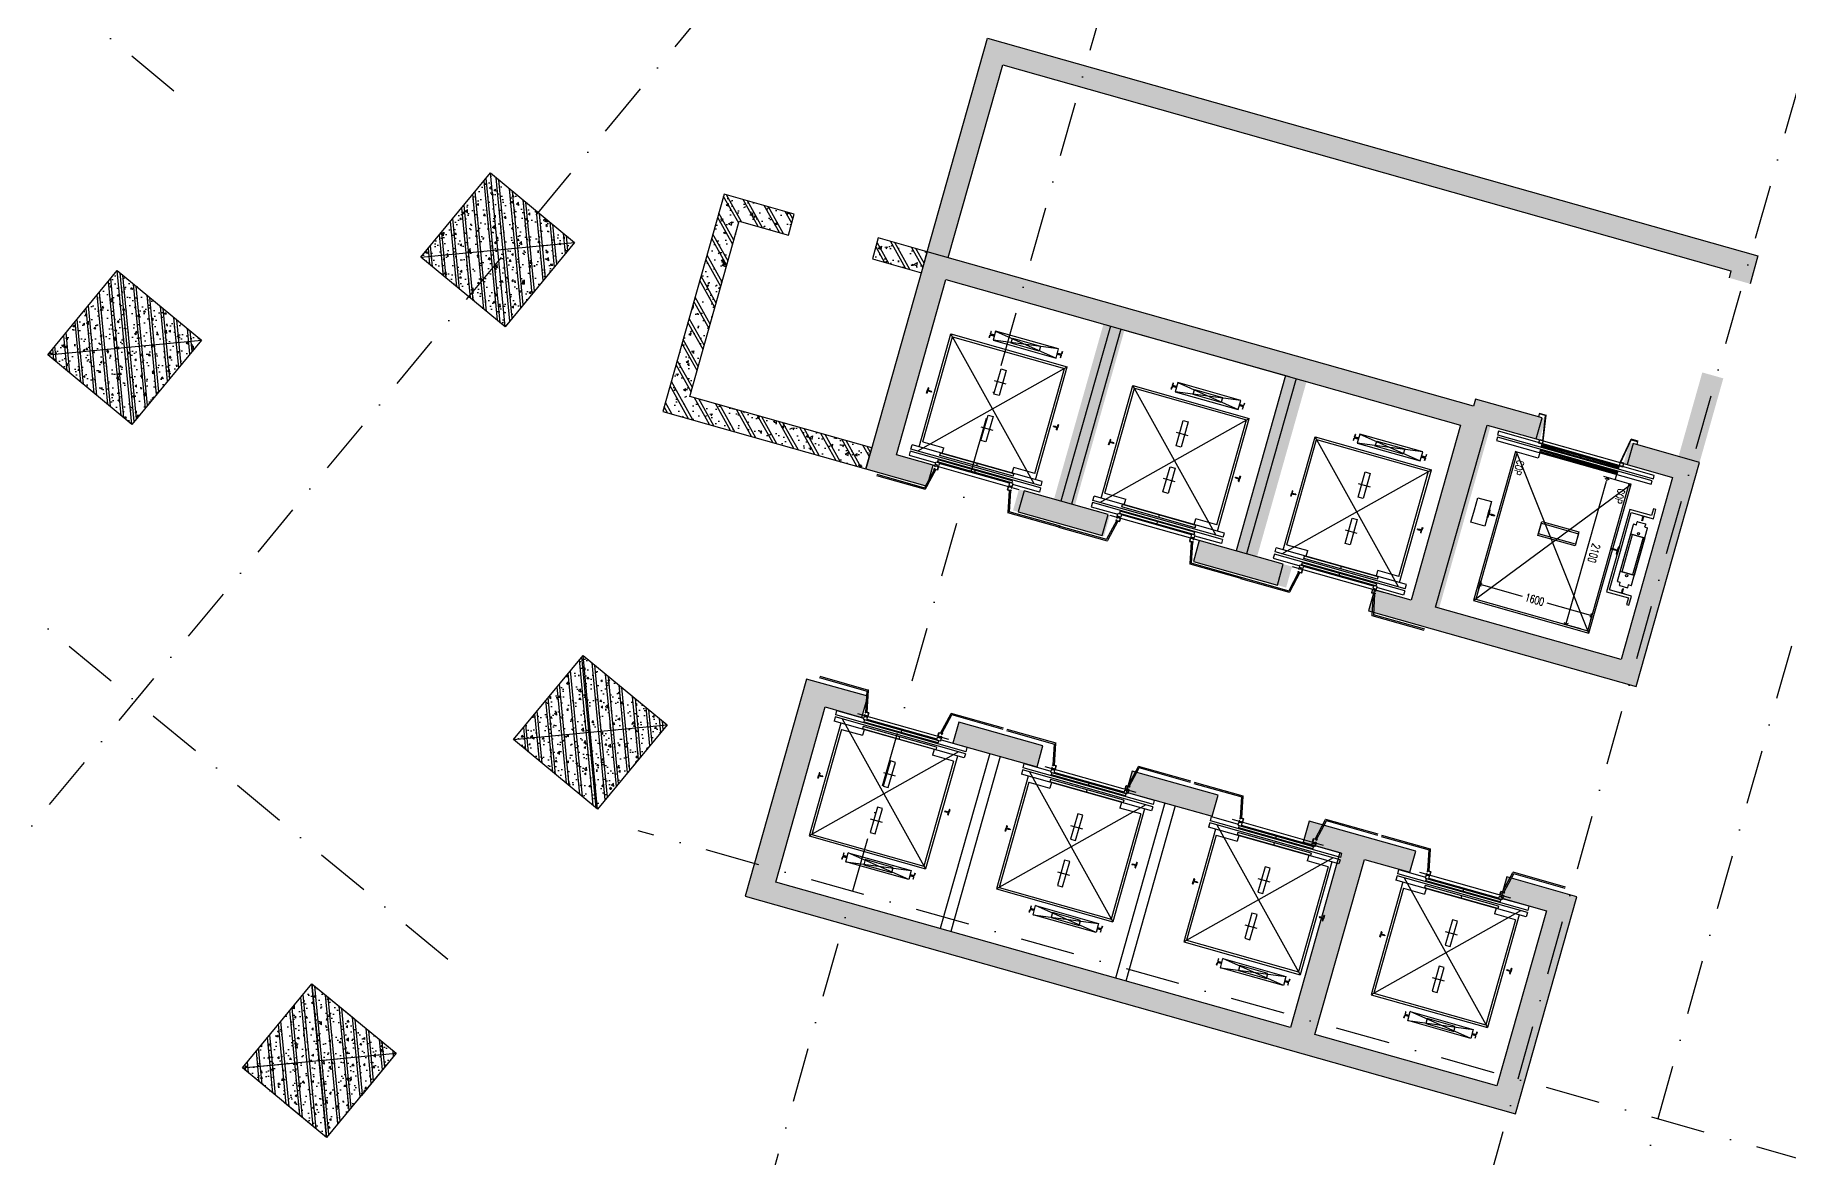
# Model space of a CAD drawing. Header units: millimetres. Extents: x -1307469 to 1307234, y -626931 to 1119422.
# Drawn here: x -69802 to -45700, y 91800 to 107224 of the extents above; entities that cross this region are included whole.
import ezdxf
from ezdxf.enums import TextEntityAlignment as Align

# ---------------------------------------------------------------- set-up
doc = ezdxf.new("R2010")
doc.units = ezdxf.units.MM
doc.header["$LTSCALE"] = 300
doc.header["$MEASUREMENT"] = 0
for name, pattern in [('ACAD_ISO02W100', [15, 12, -3]), ('CENTERX2', [4, 2.5, -0.5, 0.5, -0.5]), ('DASHDOT', [1, 0.5, -0.25, 0, -0.25]), ('HIDDEN', [0.375, 0.25, -0.125]), ('PHANTOMX2', [5, 2.5, -0.5, 0.5, -0.5, 0.5, -0.5])]:
    doc.linetypes.add(name, pattern=pattern)
for name, color, linetype in [('KC-Betong', 6, 'Continuous'), ('KT-Hatch', 251, 'Continuous'), ('KT-Kich thuoc', 9, 'Continuous'), ('KT-Luoi truc South Tower', 8, 'DASHDOT'), ('KT-Net cot vach', 6, 'Continuous'), ('KT-Net manh', 139, 'Continuous'), ('KT-Noi that', 36, 'Continuous'), ('KT-Thay', 7, 'Continuous'), ('ST_MBDV Cot vach 220805$0$AUDIT_I_220805193045-1', 50, 'Continuous')]:
    doc.layers.add(name, color=color, linetype=linetype)
doc.layers.add('KT-Chi gioi XD', color=7, linetype='HIDDEN', true_color=0x0066cc)
doc.styles.add('ROMANS', font='ROMANS.SHX')
doc.styles.add('xref.N.Cot vach tang N2$0$DIM', font='vnsimli.shx', dxfattribs={"width": 0.7})
doc.dimstyles.new('xref.N.Cot vach tang N2$0$CCU 1-100 A1', dxfattribs={"dimscale": 100, "dimtxt": 2.2, "dimasz": 1, "dimexe": 1, "dimexo": 0, "dimgap": 1, "dimtad": 1, "dimdec": 0, "dimdsep": 46, "dimtxsty": 'xref.N.Cot vach tang N2$0$DIM', "dimblk1": 'xref.N.Cot vach tang N2$0$_ARCHTICK', "dimblk2": 'xref.N.Cot vach tang N2$0$_ARCHTICK', "dimsah": 1, "dimcen": 0, "dimdle": 1, "dimclrd": 256, "dimclre": 256, "dimclrt": 31, "dimadec": 0, "dimazin": 0, "dimtfac": 1, "dimtdec": 0, "dimtix": 1, "dimtmove": 2, "dimatfit": 3, "dimldrblk": 'xref.N.Cot vach tang N2$0$_ARCHTICK', "dimfxl": 8, "dimtolj": 1, "dimarcsym": 0})
pattern_1 = [(50, (550, 1550), (286.904, -25.1), [30, -330]), (355, (550, 1550), (-55.5, 300.877), [24, -264]), (100.451, (573.9, 1547.9), (231.404, 275.776), [25.496, -280.457]), (46.184, (550, 1630), (426.896, -66.21), [45, -495]), (96.636, (585.57, 1624.5), (373.865, 389.65), [38.244, -420.685]), (351.184, (550, 1630), (373.865, 389.65), [36, -396]), (21, (590, 1610), (238.763, -161.048), [30, -330]), (326, (590, 1610), (97.326, 290.06), [24, -264]), (71.451, (609.9, 1596.58), (336.09, 129.012), [25.496, -280.457]), (37.5, (550, 1550), (4.864, 133.1575), [0, -260.8, 0, -268, 0, -265]), (7.5, (550, 1550), (105.228, 157.765), [0, -152.8, 0, -254.8, 0, -101]), (327.5, (460.8, 1550), (213.529, -9.022), [0, -100, 0, -312, 0, -414]), (317.5, (420.8, 1550), (233.274, 40.042), [0, -130, 0, -207.2, 0, -294]), (45, (550, 1550), (-120.208, 120.208), []), (45, (550, 1599), (-120.208, 120.208), [])]

# ---------------------------------------------------------------- blocks, each defined once
blk = doc.blocks.new('*U350')
h = blk.add_hatch()
h.set_pattern_fill('VATLIEU04', color=250, scale=40, style=0, pattern_type=2)
h.set_pattern_definition(pattern_1)
h.paths.add_polyline_path([(-475, -475), (1025, -475), (1025, 1025), (-475, 1025)])
at = {"color": 6, "ltscale": 0.25}
blk.add_lwpolyline([(-475, -475), (1025, -475), (1025, 1025), (-475, 1025)], close=True, dxfattribs=at)
at = {"layer": 'Defpoints', "linetype": 'ByBlock', "ltscale": 30}
for p, q in [((1025, -475), (-475, 1025)), ((-475, -475), (1025, 1025))]:
    blk.add_line(p, q, dxfattribs=at)
blk = doc.blocks.new('*U351')
h = blk.add_hatch()
h.set_pattern_fill('VATLIEU04', color=250, scale=40, style=0, pattern_type=2)
h.set_pattern_definition(pattern_1)
h.paths.add_polyline_path([(-475, -475), (1025, -475), (1025, 1025), (-475, 1025)])
at = {"color": 6, "ltscale": 0.25}
blk.add_lwpolyline([(-475, -475), (1025, -475), (1025, 1025), (-475, 1025)], close=True, dxfattribs=at)
at = {"layer": 'Defpoints', "linetype": 'ByBlock', "ltscale": 30}
for p, q in [((1025, -475), (-475, 1025)), ((-475, -475), (1025, 1025))]:
    blk.add_line(p, q, dxfattribs=at)
blk = doc.blocks.new('*U340')
h = blk.add_hatch()
h.set_pattern_fill('VATLIEU04', color=250, scale=40, style=0, pattern_type=2)
h.set_pattern_definition(pattern_1)
h.paths.add_polyline_path([(-475, -475), (1025, -475), (1025, 1025), (-475, 1025)])
at = {"color": 6, "ltscale": 0.25}
blk.add_lwpolyline([(-475, -475), (1025, -475), (1025, 1025), (-475, 1025)], close=True, dxfattribs=at)
at = {"layer": 'Defpoints', "linetype": 'ByBlock', "ltscale": 30}
for p, q in [((1025, -475), (-475, 1025)), ((-475, -475), (1025, 1025))]:
    blk.add_line(p, q, dxfattribs=at)
blk = doc.blocks.new('*U341')
h = blk.add_hatch()
h.set_pattern_fill('VATLIEU04', color=250, scale=40, style=0, pattern_type=2)
h.set_pattern_definition(pattern_1)
h.paths.add_polyline_path([(-475, -475), (1025, -475), (1025, 1025), (-475, 1025)])
at = {"color": 6, "ltscale": 0.25}
blk.add_lwpolyline([(-475, -475), (1025, -475), (1025, 1025), (-475, 1025)], close=True, dxfattribs=at)
at = {"layer": 'Defpoints', "linetype": 'ByBlock', "ltscale": 30}
for p, q in [((1025, -475), (-475, 1025)), ((-475, -475), (1025, 1025))]:
    blk.add_line(p, q, dxfattribs=at)
blk = doc.blocks.new('*U353')
at = {"color": 6, "linetype": 'HIDDEN', "ltscale": 10}
for p, q in [((1025, 1025), (-475, -475)), ((1025, -475), (-475, 1025))]:
    blk.add_line(p, q, dxfattribs=at)
blk.add_lwpolyline([(-475, -475), (1025, -475), (1025, 1025), (-475, 1025)], close=True, dxfattribs=at)
blk = doc.blocks.new('TM KHACH CH (NT2)')
at = {"layer": 'KT-Net manh'}
for p, q in [((2832, 100), (2832, -583.1)), ((2850, 100), (2850, -595.3)), ((2500, -537.5), (2500, -1837.5)), ((2550, -644.8), (2832, -583.1)), ((2550, -663.3), (2847, -598.3)), ((2847, -595.3), (2847, -598.3)), ((2850, -595.3), (2847, -595.3)), ((2550, -1711.7), (2847, -1776.7)), ((2550, -1730.2), (2832, -1791.9)), ((2832, -2525), (2832, -1791.9)), ((2847, -1779.7), (2847, -1776.7)), ((2850, -1779.7), (2847, -1779.7)), ((2850, -2525), (2850, -1779.7))]:
    blk.add_line(p, q, dxfattribs=at)
at = {"layer": 'KT-Net manh', "ltscale": 2}
for points in [[(2510, -637.5), (2500, -637.5), (2500, -687.5), (2550, -687.5), (2550, -637.5), (2540, -637.5), (2540, -647.5), (2541.6, -647.5), (2541.6, -639.1), (2548.4, -639.1), (2548.4, -685.9), (2501.6, -685.9), (2501.6, -639.1), (2508.4, -639.1), (2508.4, -647.5), (2510, -647.5)], [(2510, -1737.5), (2500, -1737.5), (2500, -1687.5), (2550, -1687.5), (2550, -1737.5), (2540, -1737.5), (2540, -1727.5), (2541.6, -1727.5), (2541.6, -1735.9), (2548.4, -1735.9), (2548.4, -1689.1), (2501.6, -1689.1), (2501.6, -1735.9), (2508.4, -1735.9), (2508.4, -1727.5), (2510, -1727.5)]]:
    blk.add_lwpolyline(points, close=True, dxfattribs=at)
at = {"layer": 'KT-Net manh', "const_width": 2}
for points in [[(2847, -595.3), (2832, -583.1)], [(2847, -1779.7), (2832, -1791.9)]]:
    blk.add_lwpolyline(points, dxfattribs=at)
at = {"layer": 'KT-Noi that', "linetype": 'Continuous', "ltscale": 2}
for p, q in [((700, -356.5, 0), (700, -2018.5, 0)), ((2310, -356.5, 0), (700, -356.5, 0)), ((730, -387.5, 0), (730, -1987.5, 0)), ((2230, -387.5, 0), (730, -387.5, 0)), ((2230, -387.5, 0), (2230, -687.5, 0)), ((2310, -2117.5, 0), (2310, -257.5, 0)), ((2370, -257.5, 0), (2310, -257.5, 0)), ((2370, -2117.5, 0), (2370, -257.5, 0)), ((2400, -2117.5, 0), (2400, -257.5, 0)), ((2400, -257.5, 0), (2460, -257.5, 0)), ((2460, -257.5, 0), (2460, -637.5, 0)), ((2310, -687.5, 0), (2230, -687.5, 0)), ((2314, -1712.5, 0), (2314, -662.5, 0)), ((2348, -662.5, 0), (2314, -662.5, 0)), ((2348, -1712.5, 0), (2348, -662.5, 0)), ((2411, -1717.5, 0), (2411, -657.5, 0)), ((2411, -657.5, 0), (2441.3, -657.5, 0)), ((2441.3, -1717.5, 0), (2441.3, -657.5, 0)), ((2455, -1687.5, 0), (2455, -687.5, 0)), ((2314, -1187.5, 0), (2348, -1187.5, 0)), ((2411, -1187.5, 0), (2441.3, -1187.5, 0)), ((2230, -1987.5, 0), (2230, -1687.5, 0)), ((2310, -1687.5, 0), (2230, -1687.5, 0)), ((2348, -1712.5, 0), (2314, -1712.5, 0)), ((2411, -1717.5, 0), (2441.3, -1717.5, 0)), ((2460, -2117.5, 0), (2460, -1737.5, 0)), ((2310, -2018.5, 0), (700, -2018.5, 0)), ((2230, -1987.5, 0), (730, -1987.5, 0)), ((2370, -2117.5, 0), (2310, -2117.5, 0)), ((2400, -2117.5, 0), (2460, -2117.5, 0))]:
    blk.add_line(p, q, dxfattribs=at)
at = {"layer": 'KT-Noi that', "linetype": 'HIDDEN', "ltscale": 500}
for p, q in [((2370, -356.5, 0), (700, -2018.5, 0)), ((2370, -2018.5, 0), (700, -356.5, 0)), ((495, -937.5, 0), (625, -1837.5, 0)), ((495, -1837.5, 0), (625, -937.5, 0))]:
    blk.add_line(p, q, dxfattribs=at)
at = {"layer": 'KT-Noi that', "linetype": 'Continuous'}
for p, q in [((1497.5, -260.5, 0), (1497.5, -255.5, 0)), ((1497.5, -255.5, 0), (1535, -255.5, 0)), ((1500.5, -263.5, 0), (1530, -266.6, 0)), ((1530, -316.5, 0), (1530, -287.5, 0)), ((1531, -317.5, 0), (1535, -317.5, 0)), ((1533, -283.4, 0), (1533, -269.6, 0)), ((1572.5, -255.5, 0), (1535, -255.5, 0)), ((1539, -317.5, 0), (1535, -317.5, 0)), ((1537.1, -283.4, 0), (1537.1, -269.6, 0)), ((1540, -316.5, 0), (1540, -287.5, 0)), ((1569.5, -263.5, 0), (1540.1, -266.6, 0)), ((1572.5, -260.5, 0), (1572.5, -255.5, 0)), ((516.5, -877.5, 0), (545.6, -877.5, 0)), ((516.5, -880.7, 0), (516.5, -877.5, 0)), ((516.5, -880.7, 0), (545.6, -880.7, 0)), ((551.8, -931.3, 0), (551.8, -886.9, 0)), ((555, -931.3, 0), (555, -886.9, 0)), ((558, -934.3, 0), (562, -934.3, 0)), ((558, -937.5, 0), (562, -937.5, 0)), ((565, -931.3, 0), (565, -886.9, 0)), ((568.2, -931.3, 0), (568.2, -886.9, 0)), ((603.5, -877.5, 0), (574.4, -877.5, 0)), ((603.5, -880.7, 0), (574.4, -880.7, 0)), ((603.5, -880.7, 0), (603.5, -877.5, 0)), ((516.5, -1894.3, 0), (545.6, -1894.3, 0)), ((516.5, -1897.5, 0), (545.6, -1897.5, 0)), ((551.8, -1843.7, 0), (551.8, -1888.1, 0)), ((555, -1843.7, 0), (555, -1888.1, 0)), ((558, -1837.5, 0), (562, -1837.5, 0)), ((558, -1840.7, 0), (562, -1840.7, 0)), ((565, -1843.7, 0), (565, -1888.1, 0)), ((568.2, -1843.7, 0), (568.2, -1888.1, 0)), ((603.5, -1894.3, 0), (574.4, -1894.3, 0)), ((603.5, -1897.5, 0), (574.4, -1897.5, 0)), ((1497.5, -2114.5, 0), (1497.5, -2119.5, 0)), ((1497.5, -2119.5, 0), (1535, -2119.5, 0)), ((1500.5, -2111.5, 0), (1529.9, -2108.4, 0)), ((1530, -2058.5, 0), (1530, -2087.5, 0)), ((1531, -2057.5, 0), (1535, -2057.5, 0)), ((1532.9, -2091.6, 0), (1532.9, -2105.4, 0)), ((1539, -2057.5, 0), (1535, -2057.5, 0)), ((1572.5, -2119.5, 0), (1535, -2119.5, 0)), ((1537.1, -2091.6, 0), (1537.1, -2105.4, 0)), ((1540, -2058.5, 0), (1540, -2087.5, 0)), ((1569.5, -2111.5, 0), (1540.1, -2108.4, 0)), ((1572.5, -2114.5, 0), (1572.5, -2119.5, 0))]:
    blk.add_line(p, q, dxfattribs=at)
at = {"layer": 'KT-Noi that', "linetype": 'CENTERX2'}
for p, q in [((1155, -1101.5, 0), (1155, -1270.8, 0)), ((1815, -1101.5, 0), (1815, -1270.8, 0))]:
    blk.add_line(p, q, dxfattribs=at)
at = {"layer": 'KT-Noi that', "linetype": 'Continuous', "ltscale": 2, "elevation": 0}
for points in [[(2485, -637.5), (2445, -637.5), (2445, -687.5), (2485, -687.5)], [(495, -937.5), (625, -937.5), (625, -1837.5), (495, -1837.5)], [(2485, -1737.5), (2445, -1737.5), (2445, -1687.5), (2485, -1687.5)]]:
    blk.add_lwpolyline(points, close=True, dxfattribs=at)
at = {"layer": 'KT-Noi that', "linetype": 'PHANTOMX2', "elevation": 0}
for points in [[(524, -1187.5), (524, -1587.5), (596, -1587.5), (596, -1187.5)], [(975, -1151.5), (975, -1223.5), (1335, -1223.5), (1335, -1151.5)], [(1635, -1151.5), (1635, -1223.5), (1995, -1223.5), (1995, -1151.5)]]:
    blk.add_lwpolyline(points, close=True, dxfattribs=at)
at = {"layer": 'KT-Noi that', "linetype": 'Continuous'}
for centre, radius, start, end in [((1500.5, -260.5, 0), 3, 179.99965, 269.99965), ((1530, -269.6, 0), 3, 359.99965, 89.99965), ((1527.7, -282.8, 0), 5.25, 295.66937, 353.31693), ((1531, -316.5, 0), 1, 179.99965, 269.99965), ((1540.1, -269.6, 0), 3, 89.99965, 179.99965), ((1542.3, -282.8, 0), 5.25, 186.68237, 244.32993), ((1539, -316.5, 0), 1, 269.99965, 359.99965), ((1569.5, -260.5, 0), 3, 269.99965, 359.99965), ((545.6, -886.9, 0), 9.4, 359.99965, 89.99965), ((545.6, -886.9, 0), 6.2, 359.99965, 89.99965), ((558, -931.3, 0), 6.2, 179.99965, 269.99965), ((558, -931.3, 0), 3, 179.99965, 269.99965), ((562, -931.3, 0), 6.2, 269.99965, 359.99965), ((562, -931.3, 0), 3, 269.99965, 359.99965), ((574.4, -886.9, 0), 9.4, 89.99965, 179.99965), ((574.4, -886.9, 0), 6.2, 89.99965, 179.99965), ((545.6, -1888.1, 0), 6.2, 269.99965, 359.99965), ((545.6, -1888.1, 0), 9.4, 269.99965, 359.99965), ((558, -1843.7, 0), 6.2, 89.99965, 179.99965), ((558, -1843.7, 0), 3, 89.99965, 179.99965), ((562, -1843.7, 0), 6.2, 359.99965, 89.99965), ((562, -1843.7, 0), 3, 359.99965, 89.99965), ((574.4, -1888.1, 0), 9.4, 179.99965, 269.99965), ((574.4, -1888.1, 0), 6.2, 179.99965, 269.99965), ((1500.5, -2114.5, 0), 3, 89.99965, 179.99965), ((1529.9, -2105.4, 0), 3, 269.99965, 359.99965), ((1531, -2058.5, 0), 1, 89.99965, 179.99965), ((1527.7, -2092.2, 0), 5.25, 6.68237, 64.32993), ((1542.3, -2092.2, 0), 5.25, 115.66937, 173.31693), ((1540.1, -2105.4, 0), 3, 179.99965, 269.99965), ((1539, -2058.5, 0), 1, 359.99965, 89.99965), ((1569.5, -2114.5, 0), 3, 359.99965, 89.99965)]:
    blk.add_arc(centre, radius, start, end, dxfattribs=at)
blk = doc.blocks.new('xref.N.Cot vach tang N2$0$_Open90')
at = {"color": 0, "linetype": 'ByBlock', "lineweight": -2}
for p, q in [((0, 0), (-1, 0)), ((-0.5, 0.5), (0, 0)), ((0, 0), (-0.5, -0.5))]:
    blk.add_line(p, q, dxfattribs=at)
blk = doc.blocks.new('*D235')
at = {"layer": 'Defpoints', "color": 0, "transparency": 16777216}
for p in [(-424, -515), (-353, -515, 0), (-353, -2115, 0)]:
    blk.add_point(p, dxfattribs=at)
at = {"layer": 'KT-Noi that', "color": 5, "transparency": 16777216}
for p, q in [((-353, -515), (-474, -515)), ((-424, -565), (-424, -1155)), ((-424, -2065), (-424, -1512)), ((-353, -2115), (-474, -2115))]:
    blk.add_line(p, q, dxfattribs=at)
at = {"layer": 'KT-Noi that', "color": 5, "transparency": 16777216, "xscale": 50, "yscale": 50, "zscale": 50}
for p, rotation in [((-424, -515), 90), ((-424, -2115), 270)]:
    blk.add_blockref('xref.N.Cot vach tang N2$0$_Open90', p, dxfattribs=dict(at, rotation=rotation))
at = {"layer": 'KT-Noi that', "color": 5, "transparency": 16777216, "insert": (-424, -1333), "char_height": 110, "attachment_point": 5, "rotation": 90, "style": 'xref.N.Cot vach tang N2$0$DIM'}
blk.add_mtext('\\A1;1600', dxfattribs=at)
blk = doc.blocks.new('xref.N.Cot vach tang N2$0$_ARCHTICK')
at = {"color": 0, "linetype": 'ByBlock', "const_width": 0.15}
blk.add_lwpolyline([(-0.5, -0.5), (0.5, 0.5)], dxfattribs=at)
blk = doc.blocks.new('*D236')
at = {"layer": 'Defpoints', "color": 0, "transparency": 16777216}
for p in [(-2310, -615), (-210, -615), (-2310, -827)]:
    blk.add_point(p, dxfattribs=at)
at = {"layer": 'KT-Noi that', "color": 5, "transparency": 16777216}
for p, q in [((-2310, -615), (-2310, -877)), ((-210, -615), (-210, -877)), ((-260, -827), (-2260, -827))]:
    blk.add_line(p, q, dxfattribs=at)
at = {"layer": 'KT-Noi that', "color": 5, "transparency": 16777216, "xscale": 50, "yscale": 50, "zscale": 50, "rotation": 180}
blk.add_blockref('xref.N.Cot vach tang N2$0$_Open90', (-2310, -827), dxfattribs=at)
at = {"layer": 'KT-Noi that', "color": 5, "transparency": 16777216, "xscale": 50, "yscale": 50, "zscale": 50}
blk.add_blockref('xref.N.Cot vach tang N2$0$_Open90', (-210, -827), dxfattribs=at)
at = {"layer": 'KT-Noi that', "color": 5, "transparency": 16777216, "insert": (-1260, -722), "char_height": 110, "attachment_point": 5, "style": 'xref.N.Cot vach tang N2$0$DIM'}
blk.add_mtext('\\A1;2100', dxfattribs=at)
blk = doc.blocks.new('TMCC')
at = {"layer": 'KT-Noi that', "linetype": 'Continuous', "ltscale": 2}
for p, q in [((-2515, -215, 0), (-2515, -2440, 0)), ((-2465, -215, 0), (-2515, -215, 0)), ((-2465, -2440, 0), (-2465, -215, 0)), ((-1938.3, -164.7, 0), (-1932.3, -167.2, 0)), ((-1938.3, -247.2, 0), (-1938.3, -164.7, 0)), ((-1932.3, -167.2, 0), (-1930.1, -202.2, 0)), ((-1930.1, -209.7, 0), (-1932.3, -244.7, 0)), ((-1930.1, -202.2, 0), (-1905.4, -202.2, 0)), ((-1905.4, -209.7, 0), (-1930.1, -209.7, 0)), ((-1905.4, -202.2, 0), (-1895.4, -202, 0)), ((-1895.4, -210.5, 0), (-1905.4, -209.7, 0)), ((-1895.4, -202, 0), (-1870, -201.5, 0)), ((-1870, -210.5, 0), (-1895.4, -210.5, 0)), ((-1870, -201.5, 0), (-1870, -210.5, 0)), ((-1839.3, -261.4, 0), (-1839.3, -150.6, 0)), ((-1798.8, -146, 0), (-1834.7, -146, 0)), ((-1794.2, -141.4, 0), (-1794.2, -110.6, 0)), ((-978.4, -106, 0), (-1789.6, -106, 0)), ((-1652, -306, 0), (-1652, -106, 0)), ((-1652, -106, 0), (-1118, -106, 0)), ((-1652, -281, 0), (-1652, -131, 0)), ((-1652, -131, 0), (-1118, -131, 0)), ((-1118, -106, 0), (-1118, -306, 0)), ((-1118, -131, 0), (-1118, -281, 0)), ((-973.8, -141.4, 0), (-973.8, -110.6, 0)), ((-933.9, -146, 0), (-969.2, -146, 0)), ((-929.3, -261.4, 0), (-929.3, -150.6, 0)), ((-900, -210.5, 0), (-900, -201.5, 0)), ((-900, -201.5, 0), (-874.6, -201.5, 0)), ((-874.6, -210, 0), (-900, -210.5, 0)), ((-874.6, -201.5, 0), (-864.6, -202.2, 0)), ((-864.6, -209.7, 0), (-874.6, -210, 0)), ((-864.6, -202.2, 0), (-840, -202.2, 0)), ((-840, -209.7, 0), (-864.6, -209.7, 0)), ((-840, -202.2, 0), (-837.8, -167.2, 0)), ((-837.8, -244.7, 0), (-840, -209.7, 0)), ((-837.8, -167.2, 0), (-831.8, -164.7, 0)), ((-831.8, -164.7, 0), (-831.8, -247.2, 0)), ((-1932.3, -244.7, 0), (-1938.3, -247.2, 0)), ((-1798.8, -266, 0), (-1834.7, -266, 0)), ((-1794.2, -301.4, 0), (-1794.2, -270.6, 0)), ((-978.4, -306, 0), (-1789.6, -306, 0)), ((-1118, -281, 0), (-1652, -281, 0)), ((-1118, -306, 0), (-1652, -306, 0)), ((-1439.5, -419, 0), (-1442, -411, 0)), ((-1442, -411, 0), (-1328, -411, 0)), ((-1390, -423, 0), (-1439.5, -419, 0)), ((-1393, -462, 0), (-1390, -452, 0)), ((-1393, -500, 0), (-1393, -462, 0)), ((-1390, -452, 0), (-1390, -423, 0)), ((-1330.5, -419, 0), (-1380, -423, 0)), ((-1380, -423, 0), (-1380, -452, 0)), ((-1380, -452, 0), (-1377, -462, 0)), ((-1377, -462, 0), (-1377, -500, 0)), ((-1328, -411, 0), (-1330.5, -419, 0)), ((-973.8, -301.4, 0), (-973.8, -270.6, 0)), ((-933.9, -266, 0), (-969.2, -266, 0)), ((-831.8, -247.2, 0), (-837.8, -244.7, 0)), ((-2510, -665, 0), (-2560, -665, 0)), ((-2560, -665, 0), (-2560, -715, 0)), ((-2560, -715, 0), (-2510, -715, 0)), ((-2555, -1815, 0), (-2555, -715, 0)), ((-2510, -715, 0), (-2510, -665, 0)), ((-2310, -715, 0), (-2385, -715, 0)), ((-185, -490, 0), (-2310, -490, 0)), ((-2310, -490, 0), (-2310, -515, 0)), ((-210, -515, 0), (-2310, -515, 0)), ((-2310, -515, 0), (-2310, -715, 0)), ((-1377, -500, 0), (-1393, -500, 0)), ((-210, -2115, 0), (-210, -515, 0)), ((-185, -2140, 0), (-185, -490, 0)), ((-1485, -1000, 0), (-1285, -1000, 0)), ((-1485, -1530, 0), (-1485, -1000, 0)), ((-1460, -1000, 0), (-1310, -1000, 0)), ((-1460, -1530, 0), (-1460, -1000, 0)), ((-1310, -1000, 0), (-1310, -1530, 0)), ((-1285, -1000, 0), (-1285, -1530, 0)), ((-1285, -1530, 0), (-1485, -1530, 0)), ((-1310, -1530, 0), (-1460, -1530, 0)), ((-2560, -1865, 0), (-2560, -1815, 0)), ((-2560, -1815, 0), (-2510, -1815, 0)), ((-2510, -1865, 0), (-2560, -1865, 0)), ((-2510, -1815, 0), (-2510, -1865, 0)), ((-2385, -1815, 0), (-2310, -1815, 0)), ((-2310, -1815, 0), (-2310, -2115, 0)), ((-2310, -2115, 0), (-210, -2115, 0)), ((-2310, -2115, 0), (-2310, -2140, 0)), ((-2310, -2140, 0), (-185, -2140, 0)), ((-1442, -2269, 0), (-1439.5, -2261, 0)), ((-1328, -2269, 0), (-1442, -2269, 0)), ((-1439.5, -2261, 0), (-1390, -2257, 0)), ((-1393, -2218, 0), (-1393, -2180, 0)), ((-1393, -2180, 0), (-1377, -2180, 0)), ((-1390, -2228, 0), (-1393, -2218, 0)), ((-1390, -2257, 0), (-1390, -2228, 0)), ((-1377, -2218, 0), (-1380, -2228, 0)), ((-1380, -2228, 0), (-1380, -2257, 0)), ((-1380, -2257, 0), (-1330.5, -2261, 0)), ((-1377, -2180, 0), (-1377, -2218, 0)), ((-1330.5, -2261, 0), (-1328, -2269, 0)), ((-2515, -2440, 0), (-2465, -2440, 0))]:
    blk.add_line(p, q, dxfattribs=at)
at = {"layer": 'KT-Noi that', "linetype": 'ACAD_ISO02W100', "ltscale": 2}
for p, q in [((-185, -490, 0), (-2310, -2127.5, 0)), ((-185, -2140, 0), (-2310, -490, 0))]:
    blk.add_line(p, q, dxfattribs=at)
at = {"layer": 'KT-Noi that', "linetype": 'Continuous', "ltscale": 2, "elevation": 0}
for points in [[(-2385, -2430), (-2385, -225), (-2435, -225), (-2435, -2430)], [(-1385, -411), (-796.8, -411), (-796.8, -100), (-701.8, -100), (-701.8, -65), (-831.8, -65), (-831.8, -381), (-1385, -381), (-1938.3, -381), (-1938.3, -65), (-2068.3, -65), (-2068.3, -100), (-1973.3, -100), (-1973.3, -411), (-1385, -411)], [(-2510, -715), (-2465, -715), (-2465, -1265), (-2510, -1265)], [(-2435, -715), (-2390, -715), (-2390, -1265), (-2435, -1265)], [(-2510, -1265), (-2465, -1265), (-2465, -1815), (-2510, -1815)], [(-2435, -1265), (-2390, -1265), (-2390, -1815), (-2435, -1815)], [(-1385, -2269), (-1210, -2269), (-1210, -2465), (-1385, -2465), (-1560, -2465), (-1560, -2269), (-1385, -2269)]]:
    blk.add_lwpolyline(points, close=True, dxfattribs=at)
for points in [[(-2495, -1265), (-2495, -715)], [(-2480, -1265), (-2480, -715)], [(-2420, -1265), (-2420, -715)], [(-2405, -1265), (-2405, -715)], [(-2495, -1815), (-2495, -1265)], [(-2480, -1815), (-2480, -1265)], [(-2420, -1815), (-2420, -1265)], [(-2405, -1815), (-2405, -1265)]]:
    blk.add_lwpolyline(points, dxfattribs=at)
at = {"layer": 'KT-Noi that', "linetype": 'Continuous', "ltscale": 2}
for centre, radius in [((-1685, -206, 0), 14.5), ((-1085, -206, 0), 17.5)]:
    blk.add_circle(centre, radius, dxfattribs=at)
for centre, start, end in [((-1834.7, -150.6, 0), 90, 180), ((-1798.8, -141.4, 0), 270, 0), ((-1789.6, -110.6, 0), 90, 180), ((-978.4, -110.6, 0), 0, 90), ((-969.2, -141.4, 0), 180, 270), ((-933.9, -150.6, 0), 0, 90), ((-1834.7, -261.4, 0), 180, 270), ((-1798.8, -270.6, 0), 0, 90), ((-1789.6, -301.4, 0), 180, 270), ((-978.4, -301.4, 0), 270, 0), ((-969.2, -270.6, 0), 90, 180), ((-933.9, -261.4, 0), 270, 0)]:
    blk.add_arc(centre, 4.61, start, end, dxfattribs=at)
at = {"layer": 'KT-Noi that', "linetype": 'Continuous', "ltscale": 2, "style": 'ROMANS', "width": 0.75}
for p in [(-2110, -595, 0), (-2110, -2035, 0)]:
    blk.add_text('COP', height=100, dxfattribs=at).set_placement(p, align=Align.MIDDLE)
at = {"layer": 'KT-Noi that', "color": 5}
dim = blk.add_linear_dim(base=(-2310, -826.7, 0), p1=(-210, -615, 0), p2=(-2310, -615, 0), angle=180, dimstyle='xref.N.Cot vach tang N2$0$CCU 1-100 A1', override={"dimscale": 50, "dimblk1": 'xref.N.Cot vach tang N2$0$_Open90', "dimblk2": 'xref.N.Cot vach tang N2$0$_Open90', "dimclrd": 5, "dimclre": 5, "dimclrt": 5, "dimlwd": 65535, "dimlwe": 65535}, dxfattribs=at)
dim.commit()
dim.dimension.update_dxf_attribs({"geometry": '*D236', "text_midpoint": (-1260, -721.7, 0)})
dim = blk.add_linear_dim(base=(-424.2, -515, 0), p1=(-353.1, -2115, 0), p2=(-353.1, -515, 0), angle=270, dimstyle='xref.N.Cot vach tang N2$0$CCU 1-100 A1', override={"dimscale": 50, "dimblk1": 'xref.N.Cot vach tang N2$0$_Open90', "dimblk2": 'xref.N.Cot vach tang N2$0$_Open90', "dimclrd": 5, "dimclre": 5, "dimclrt": 5, "dimlwd": 65535, "dimlwe": 65535}, dxfattribs=at)
dim.commit()
dim.dimension.update_dxf_attribs({"geometry": '*D235', "text_midpoint": (-424.2, -1333.3, 0), "dimtype": 128})

msp = doc.modelspace()

# ---------------------------------------------------------------- hatches: boundary and pattern name
at = {"layer": 'KT-Hatch', "ltscale": 0.5}
h = msp.add_hatch(dxfattribs=at)
h.set_pattern_fill('1BETONG2-BOP', color=256, scale=50, angle=65, pattern_type=2)
h.set_pattern_definition([(115, (-1153009.97, 53022.2), (180, 311.769145), [37.5, -412.5]), (60, (-1153009.97, 53022.2), (-370.17822, 96.06936), [30, -330]), (165.4514, (-1152994.97, 53048.18), (-190.1779, 407.83865), [31.8701, -350.57106]), (111.1842, (-1153100.6, 53064.46), (300.52336, 448.64876), [56.25, -618.75]), (161.6356, (-1153075.56, 53101.85), (-243.92254, 629.38604), [47.80514, -525.8565]), (56.1842, (-1153100.6, 53064.46), (-243.92303, 629.38585), [45, -495]), (86, (-1153056.81, 53099.2), (308.58023, 185.41371), [37.5, -412.5]), (291, (-1153056.8, 53099.2), (307.62062, 227.2241), [30, -330]), (136.4514, (-1153031.1, 53114.66), (31.39076, 448.90379), [31.8701, -350.57106]), (132.5, (-1153009.97, 53022.2), (-166.343447, -8.450014), [0, -326, 0, -335, 0, -331.25]), (69.5, (-1153009.97, 53022.2), (-112.370602, 208.72085), [0, -191, 0, -318.5, 0, -126.25]), (32.5, (-1153057.1, 52921.14), (123.022383, 237.137665), [0, -125, 0, -390, 0, -517.5]), (22.5, (-1153078.23, 52875.83), (77.8696, 285.42618), [0, -162.5, 0, -259, 0, -367.5]), (20, (-1153009.97, 53022.2), (-72.67928, 199.68468), []), (20, (-1153065.48, 53048.08), (-72.67928, 199.68468), [])])
h.paths.add_polyline_path([(-57554, 104200.6), (-56711.1, 107183.8), (-46125.5, 104192.6), (-46234.3, 103807.7), (-46523, 103889.2), (-46495.8, 103985.5), (-56503.9, 106813.5), (-57265.3, 104119)])
h.paths.add_polyline_path([(-46601.4, 102508.5), (-46927.7, 101353.7), (-47216.4, 101435.3), (-46890.1, 102590.1)])
at = {"layer": 'KT-Hatch'}
h = msp.add_hatch(dxfattribs=at)
h.set_pattern_fill('1BETONG2-BOP', color=256, scale=50, pattern_type=2)
h.set_pattern_definition([(34.221, (-59154.34, 98537.12), (336.585, -127.714), [37.5, -412.5]), (339.221, (-59154.34, 98537.1), (35.508, 380.79), [30, -330]), (84.6726, (-59126.3, 98526.47), (372.093, 253.075), [31.87, -350.571]), (30.4054, (-59127.14, 98633.35), (491.01, -224.745), [56.25, -618.75]), (80.857, (-59086.23, 98614.6), (582.165, 341.627), [47.805, -525.856]), (335.405, (-59127.14, 98633.35), (582.164, 341.63), [45, -495]), (5.221, (-59085.83, 98595.7), (232.467, -274.88), [37.5, -412.5]), (210.221, (-59085.83, 98595.7), (273.583, -267.233), [30, -330]), (55.6726, (-59066.45, 98572.8), (448.133, 40.95), [31.87, -350.571]), (51.7212, (-59154.34, 98537.12), (-34.9968, 162.8397), [0, -326, 0, -335, 0, -331.25]), (348.7212, (-59154.34, 98537.12), (188.0165, 144.3653), [0, -191, 0, -318.5, 0, -126.25]), (311.7212, (-59261.63, 98567.44), (253.787, -83.432), [0, -125, 0, -390, 0, -517.5]), (301.7212, (-59309.75, 98581.03), (294.216, -31.125), [0, -162.5, 0, -259, 0, -367.5]), (299.2212, (-59154.34, 98537.12), (185.4575, 103.739), []), (299.2212, (-59137.68, 98596.06), (185.4575, 103.739), [])])
h.paths.add_polyline_path([(-59450.4, 104476.6), (-59368.8, 104765.3), (-60331.1, 105037.3), (-61174.1, 102054.1), (-58383.4, 101265.5), (-58301.8, 101554.2), (-60803.8, 102261.2), (-60124, 104667)])
h.paths.add_polyline_path([(-58214, 104439), (-58295.6, 104150.3), (-57622, 103960), (-57540.4, 104248.7)])
h = msp.add_hatch(dxfattribs=at)
h.set_pattern_fill('BTCT', color=256, scale=40)
h.set_pattern_definition([(50, (0, 0), (286.90407, -25.10085), [30, -330]), (355, (0, 0), (-55.5005, 300.87685), [24, -264]), (100.4514, (23.9, -2.1), (231.40375, 275.7758), [25.4961, -280.45684]), (46.1842, (0, 80), (426.8964, -66.2076), [45, -495]), (96.6356, (35.57, 74.5), (373.8651, 389.6471), [38.2441, -420.6852]), (351.1842, (0, 80), (373.8648, 389.6474), [36, -396]), (21, (40, 60), (238.7628, -161.04756), [30, -330]), (326, (40, 60), (97.3261, 290.06), [24, -264]), (71.4514, (59.9, 46.58), (336.08905, 129.0122), [25.4961, -280.45684]), (37.5, (0, 0), (4.86394, 133.15754), [0, -260.8, 0, -268, 0, -265]), (7.5, (0, 0), (105.22781, 157.76468), [0, -152.8, 0, -254.8, 0, -101]), (327.5, (-89.2, 0), (213.52897, -9.02195), [0, -100, 0, -312, 0, -414]), (317.5, (-129.2, 0), (233.27447, 40.042), [0, -130, 0, -207.2, 0, -294]), (45, (0, 0), (-106.06602, 106.06602), []), (45, (70.71, 0), (-106.06602, 106.06602), [])])
h.paths.add_polyline_path([(-47797.9, 98274.3), (-46927.7, 101353.7), (-47841.9, 101612.1), (-47923.5, 101323.4), (-47298, 101146.6), (-48005, 98644.6), (-50555.1, 99365.2), (-49848.1, 101867.2), (-49174.5, 101676.9), (-49092.9, 101965.6), (-50007.1, 102223.9), (-50034.3, 102127.7), (-57540.4, 104248.7), (-58383.4, 101265.5), (-57541.3, 101027.6), (-57459.8, 101316.2), (-57965, 101459), (-57285.2, 103864.8), (-50212.1, 101866.2), (-50891.9, 99460.4), (-51397.2, 99603.1), (-51478.7, 99314.4)])
h.paths.add_polyline_path([(-49032, 95193.8), (-49711.8, 92788.1), (-52213.9, 93495.1), (-51534.1, 95900.9), (-50908.6, 95724.1), (-50827, 96012.8), (-52294.5, 96427.5), (-52376.1, 96138.8), (-51870.9, 95996), (-52550.7, 93590.2), (-59623.7, 95588.9), (-58943.9, 97994.7), (-58438.7, 97851.9), (-58357.1, 98140.6), (-59199.2, 98378.5), (-60042.1, 95395.3), (-49456.6, 92404.2), (-48613.6, 95387.4), (-49576, 95659.3), (-49657.5, 95370.6)])
h.paths.add_polyline_path([(-53802.9, 100282.9), (-53884.5, 99994.2), (-52729.7, 99667.9), (-52648.2, 99956.6)], flags=17)
h.paths.add_polyline_path([(-55135.5, 100347.7), (-55054, 100636.4), (-56208.7, 100962.7), (-56290.3, 100674.1)], flags=17)
h.paths.add_polyline_path([(-56032.9, 97172.1), (-55951.3, 97460.8), (-57106.1, 97787.1), (-57187.7, 97498.4)], flags=17)
h.paths.add_polyline_path([(-53627.1, 96492.3), (-53545.5, 96781), (-54724.4, 97114.1), (-54805.9, 96825.4)], flags=17)
at = {"layer": 'ST_MBDV Cot vach 220805$0$AUDIT_I_220805193045-1'}
h = msp.add_hatch(dxfattribs=at)
h.set_pattern_fill('ANSI31', color=256)
h.set_pattern_definition([(29.2212204, (-58392.95647, 101231.61018), (-0.0610228658, 0.1090926664), [])])
edge = h.paths.add_edge_path()
edge.add_line((-56711.1, 107183.8), (-58383.4, 101265.5))
edge.add_line((-58383.4, 101265.5), (-57613.5, 101048))
edge.add_line((-57613.5, 101048), (-57532, 101336.6))
edge.add_line((-57532, 101336.6), (-58013.1, 101472.6))
edge.add_line((-58013.1, 101472.6), (-57333.3, 103878.4))
edge.add_line((-57333.3, 103878.4), (-55120, 103253))
edge.add_line((-55120, 103253), (-55799.8, 100847.2))
edge.add_line((-55799.8, 100847.2), (-56280.9, 100983.1))
edge.add_line((-56280.9, 100983.1), (-56362.5, 100694.5))
edge.add_line((-56362.5, 100694.5), (-55111.5, 100340.9))
edge.add_line((-55111.5, 100340.9), (-55029.9, 100629.6))
edge.add_line((-55029.9, 100629.6), (-55511.1, 100765.6))
edge.add_line((-55511.1, 100765.6), (-54831.3, 103171.4))
edge.add_line((-54831.3, 103171.4), (-52617.9, 102546))
edge.add_line((-52617.9, 102546), (-53297.7, 100140.2))
edge.add_line((-53297.7, 100140.2), (-53778.9, 100276.1))
edge.add_line((-53778.9, 100276.1), (-53860.5, 99987.4))
edge.add_line((-53860.5, 99987.4), (-52609.5, 99633.9))
edge.add_line((-52609.5, 99633.9), (-52527.9, 99922.6))
edge.add_line((-52527.9, 99922.6), (-53009.1, 100058.6))
edge.add_line((-53009.1, 100058.6), (-52329.2, 102464.4))
edge.add_line((-52329.2, 102464.4), (-50115.9, 101839))
edge.add_line((-50115.9, 101839), (-50795.7, 99433.2))
edge.add_line((-50795.7, 99433.2), (-51276.9, 99569.1))
edge.add_line((-51276.9, 99569.1), (-51358.5, 99280.4))
edge.add_line((-51358.5, 99280.4), (-47797.9, 98274.3))
edge.add_line((-47797.9, 98274.3), (-46601.4, 102508.5))
edge.add_line((-46601.4, 102508.5), (-46890.1, 102590.1))
edge.add_line((-46890.1, 102590.1), (-47216.4, 101435.3))
edge.add_line((-47216.4, 101435.3), (-47890, 101625.7))
edge.add_line((-47890, 101625.7), (-47971.6, 101337))
edge.add_line((-47971.6, 101337), (-47298, 101146.6))
edge.add_line((-47298, 101146.6), (-48005, 98644.6))
edge.add_line((-48005, 98644.6), (-50507, 99351.6))
edge.add_line((-50507, 99351.6), (-49800, 101853.6))
edge.add_line((-49800, 101853.6), (-49126.4, 101663.3))
edge.add_line((-49126.4, 101663.3), (-49044.8, 101952))
edge.add_line((-49044.8, 101952), (-50007.1, 102223.9))
edge.add_line((-50007.1, 102223.9), (-50034.3, 102127.7))
edge.add_line((-50034.3, 102127.7), (-57251.7, 104167.1))
edge.add_line((-57251.7, 104167.1), (-56503.9, 106813.5))
edge.add_line((-56503.9, 106813.5), (-46495.8, 103985.5))
edge.add_line((-46495.8, 103985.5), (-46523, 103889.2))
edge.add_line((-46523, 103889.2), (-46234.3, 103807.7))
edge.add_line((-46234.3, 103807.7), (-46125.5, 104192.6))
edge.add_line((-46125.5, 104192.6), (-56711.1, 107183.8))

# ---------------------------------------------------------------- linework, layer by layer
at = {"layer": 'KC-Betong', "ltscale": 10, "elevation": 0}
for points in [[(-50212.1, 101866.2), (-50891.9, 99460.4), (-51397.2, 99603.1), (-51478.7, 99314.4), (-47797.9, 98274.3), (-46927.7, 101353.7), (-47841.9, 101612.1), (-47923.5, 101323.4), (-47298, 101146.6), (-48005, 98644.6), (-50555.1, 99365.2), (-49848.1, 101867.2), (-49174.5, 101676.9), (-49092.9, 101965.6), (-50007.1, 102223.9), (-50034.3, 102127.7), (-57540.4, 104248.7), (-58383.4, 101265.5), (-57541.3, 101027.6), (-57459.8, 101316.2), (-57965, 101459), (-57285.2, 103864.8)], [(-56290.3, 100674.1), (-55135.5, 100347.7), (-55054, 100636.4), (-56208.7, 100962.7)], [(-52729.7, 99667.9), (-52648.2, 99956.6), (-53802.9, 100282.9), (-53884.5, 99994.2)], [(-57187.7, 97498.4), (-56032.9, 97172.1), (-55951.3, 97460.8), (-57106.1, 97787.1)], [(-53627.1, 96492.3), (-53545.5, 96781), (-54724.4, 97114.1), (-54805.9, 96825.4)]]:
    msp.add_lwpolyline(points, close=True, dxfattribs=at)
for points in [[(-55120, 103253), (-55120, 103253)], [(-54831.3, 103171.4), (-52617.9, 102546)], [(-52550.7, 93590.2), (-59623.7, 95588.9), (-58943.9, 97994.7), (-58438.7, 97851.9), (-58357.1, 98140.6), (-59199.2, 98378.5), (-60042.1, 95395.3), (-49456.6, 92404.2), (-48613.6, 95387.4), (-49576, 95659.3), (-49657.5, 95370.6), (-49032, 95193.8), (-49711.8, 92788.1), (-52213.9, 93495.1)], [(-52213.9, 93495.1), (-51534.1, 95900.9), (-50908.6, 95724.1), (-50827, 96012.8), (-52294.5, 96427.5), (-52376.1, 96138.8), (-51870.9, 95996), (-52550.7, 93590.2)], [(-57458.5, 94977), (-57458.5, 94977)]]:
    msp.add_lwpolyline(points, dxfattribs=at)
at = {"layer": 'KT-Chi gioi XD', "lineweight": 13, "ltscale": 10, "elevation": 0, "flags": 128}
msp.add_lwpolyline([(-29078.1, 143772.1), (-33774.2, 161645), (-36124.3, 162456.9), (-45058.2, 155685.5), (-68562, 137753.5), (-92229.5, 120645.5, 0.684877), (-61797, 6849.6), (-41426.4, 4693.7), (-2997.3, 5908.3), (-146.9, 9554.9)], format="xyb", close=True, dxfattribs=at)
at = {"layer": 'KT-Kich thuoc'}
msp.add_line((-54831.3, 103171.4, 0), (-52569.8, 102532.4, 0), dxfattribs=at)
at = {"layer": 'KT-Luoi truc South Tower', "ltscale": 5}
for p, q in [((-38376.6, 166919.4), (-63723.7, 77217.8)), ((-29234.6, 164336.2), (-54581.7, 74634.5)), ((-27310, 163792.3), (-52657.1, 74090.7)), ((-91607.7, 126042.2), (-67870, 106438.6)), ((-95937.8, 120799), (-63888.7, 94331.6)), ((-54801.4, 114580.7), (-76745.2, 88009.1)), ((-28097.4, 86851.9), (-61513.9, 96294.4))]:
    msp.add_line(p, q, dxfattribs=at)
at = {"layer": 'KT-Net cot vach', "elevation": 0}
for points in [[(-57540.4, 104248.7), (-56711.1, 107183.8), (-46125.5, 104192.6), (-46234.3, 103807.7)], [(-57251.7, 104167.1), (-56503.9, 106813.5), (-46495.8, 103985.5), (-46523, 103889.2)]]:
    msp.add_lwpolyline(points, dxfattribs=at)
at = {"layer": 'KT-Net cot vach', "ltscale": 10, "elevation": 0}
for points in [[(-60124, 104667), (-59450.4, 104476.6), (-59368.8, 104765.3), (-60331.1, 105037.3), (-61174.1, 102054.1), (-58383.4, 101265.5), (-58301.8, 101554.2), (-60803.8, 102261.2), (-60124, 104667)], [(-58295.6, 104150.3), (-57622, 103960), (-57540.4, 104248.7), (-58214, 104439), (-58295.6, 104150.3)]]:
    msp.add_lwpolyline(points, dxfattribs=at)
at = {"layer": 'KT-Net manh'}
for p, q in [((-49134.2, 102029.4, 0), (-49038.1, 102002.3, 0)), ((-49083.2, 101651.3, 0), (-49043.2, 101998.5, 0)), ((-49078.2, 101649.9, 0), (-49038.1, 102002.3, 0)), ((-49174.5, 101677.1, 0), (-47923.4, 101323.6, 0)), ((-48019.7, 101350.8, 0), (-47869.4, 101672, 0)), ((-48014.7, 101349.4, 0), (-47867.1, 101666.2, 0)), ((-47773.4, 101644.9, 0), (-47869.4, 101672, 0))]:
    msp.add_line(p, q, dxfattribs=at)
at = {"layer": 'KT-Net manh', "elevation": 0}
for points in [[(-49043.2, 101998.5), (-49130.7, 102023.2), (-49143, 101979.9)], [(-47867.1, 101666.2), (-47779.6, 101641.4), (-47791.8, 101598.1)]]:
    msp.add_lwpolyline(points, dxfattribs=at)
at = {"layer": 'KT-Thay', "elevation": 0}
for points in [[(-55023.7, 103225.8), (-55703.5, 100820)], [(-54879.4, 103185), (-55559.2, 100779.2)], [(-52617.9, 102546), (-53297.7, 100140.2)], [(-52473.6, 102505.2), (-53153.4, 100099.4)], [(-56682.5, 97355.6), (-57362.3, 94949.8)], [(-56538.1, 97314.9), (-57217.9, 94909.1)], [(-54276.7, 96675.8), (-54956.5, 94270)], [(-54132.3, 96635), (-54812.1, 94229.2)]]:
    msp.add_lwpolyline(points, dxfattribs=at)

# ---------------------------------------------------------------- block references
at = {"layer": 'KT-Kich thuoc', "rotation": 74.22122041141273}
for p in [(-59698.4, 95646.3, 0), (-57124.2, 94918.9, 0), (-54550, 94191.6, 0), (-51975.8, 93464.2, 0)]:
    msp.add_blockref('TM KHACH CH (NT2)', p, dxfattribs=at)
at = {"layer": 'KT-Kich thuoc', "xscale": -0.9999999999999999, "rotation": 74.22122041140406}
for p in [(-57369.4, 103888.6, 0), (-54867.4, 103181.6, 0), (-52365.3, 102474.6, 0)]:
    msp.add_blockref('TM KHACH CH (NT2)', p, dxfattribs=at)
at = {"layer": 'KT-Net cot vach', "linetype": 'ByBlock', "xscale": -1, "rotation": 320.4488276923478}
for name, p in [('*U341', (-63405.8, 103886.8)), ('*U340', (-68534.2, 102545.2)), ('*U350', (-62134.5, 97259.9)), ('*U351', (-65859.6, 92749.2)), ('*U353', (-65859.6, 92749.2))]:
    msp.add_blockref(name, p, dxfattribs=at)
at = {"layer": 'KT-Noi that', "rotation": 254.2212266823932}
msp.add_blockref('TMCC', (-48026.4, 98697.6, 0), dxfattribs=at)

doc.saveas('drawing.dxf')
